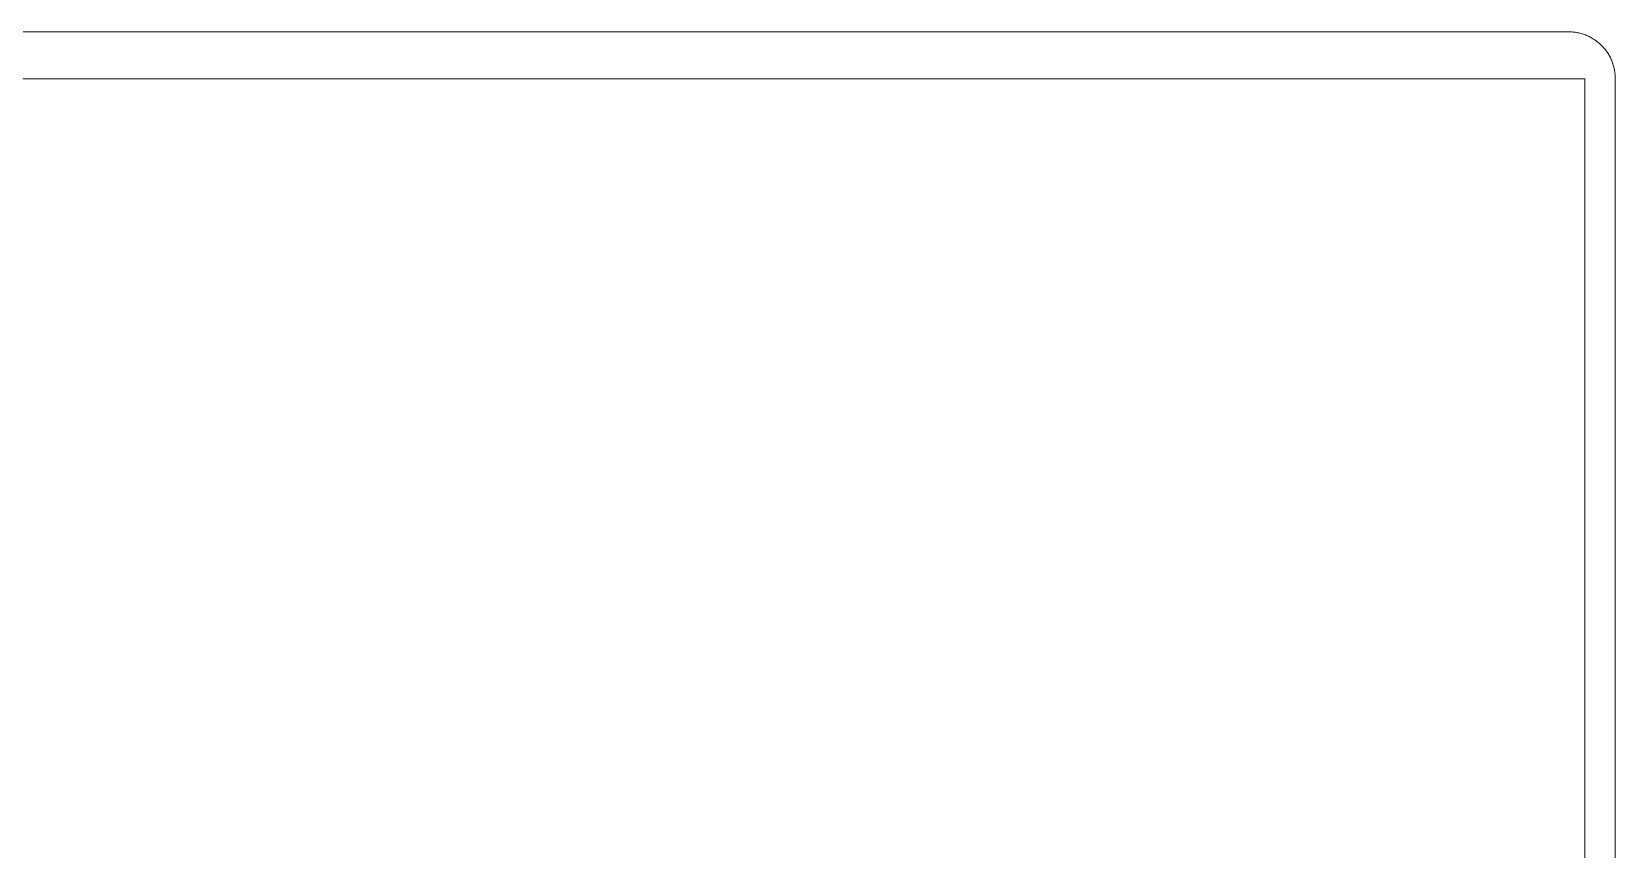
# Model space of a CAD drawing. Header units: millimetres. Extents: x -159872 to 386485, y -250577 to 158966.
# Drawn here: x 158002.55 to 158049.86, y 14240.42 to 14264.83 of the extents above; entities that cross this region are included whole.
import ezdxf

# ---------------------------------------------------------------- set-up
doc = ezdxf.new("R2010")
doc.units = ezdxf.units.MM
doc.layers.get('0').update_dxf_attribs({"lineweight": 25})
doc.layers.add('LDS-equipment-kitchen equipment', color=3, linetype='Continuous', lineweight=13)

# ---------------------------------------------------------------- blocks, each defined once
blk = doc.blocks.new('A$C73be1ed8')
at = {"transparency": 33554687}
for points in [[(677.1, 659.088, 0), (677.1, 0.912, 0)], [(678.5, 1.4, 0), (678.5, 658.6, 0)], [(677.1, 0.912, 0), (629.9, 0.912, 0)], [(629.9, 0, 0), (677.1, 0, 0)]]:
    blk.add_polyline3d(points, dxfattribs=at)
blk.add_polyline3d([(678.5, 1.4, 0), (678.5, 1.366, 0), (678.498, 1.331, 0), (678.496, 1.297, 0), (678.493, 1.263, 0), (678.489, 1.229, 0), (678.485, 1.195, 0), (678.479, 1.161, 0), (678.473, 1.127, 0), (678.466, 1.093, 0), (678.458, 1.06, 0), (678.449, 1.027, 0), (678.44, 0.994, 0), (678.429, 0.961, 0), (678.418, 0.928, 0), (678.406, 0.896, 0), (678.393, 0.864, 0), (678.38, 0.833, 0), (678.366, 0.801, 0), (678.351, 0.771, 0), (678.335, 0.74, 0), (678.318, 0.71, 0), (678.301, 0.68, 0), (678.283, 0.651, 0), (678.264, 0.622, 0), (678.245, 0.594, 0), (678.224, 0.566, 0), (678.204, 0.539, 0), (678.182, 0.512, 0), (678.16, 0.486, 0), (678.137, 0.46, 0), (678.114, 0.435, 0), (678.09, 0.41, 0), (678.065, 0.386, 0), (678.04, 0.363, 0), (678.014, 0.34, 0), (677.988, 0.318, 0), (677.961, 0.296, 0), (677.934, 0.276, 0), (677.906, 0.255, 0), (677.878, 0.236, 0), (677.849, 0.217, 0), (677.82, 0.199, 0), (677.79, 0.182, 0), (677.76, 0.165, 0), (677.729, 0.149, 0), (677.699, 0.134, 0), (677.667, 0.12, 0), (677.636, 0.107, 0), (677.604, 0.094, 0), (677.572, 0.082, 0), (677.539, 0.071, 0), (677.506, 0.06, 0), (677.473, 0.051, 0), (677.44, 0.042, 0), (677.407, 0.034, 0), (677.373, 0.027, 0), (677.339, 0.021, 0), (677.305, 0.015, 0), (677.271, 0.011, 0), (677.237, 0.007, 0), (677.203, 0.004, 0), (677.169, 0.002, 0), (677.134, 0, 0), (677.1, 0, 0)])
blk = doc.blocks.new('Group-410')
at = {"layer": 'LDS-equipment-kitchen equipment', "rotation": 89.99980100206008}
blk.add_blockref('A$C73be1ed8', (97376.345, 50043.844), dxfattribs=at)

msp = doc.modelspace()

# ---------------------------------------------------------------- block references
at = {"layer": 'LDS-equipment-kitchen equipment', "color": 7}
msp.add_blockref('Group-410', (60673.51323, -36457.51522), dxfattribs=at)

doc.saveas('drawing.dxf')
